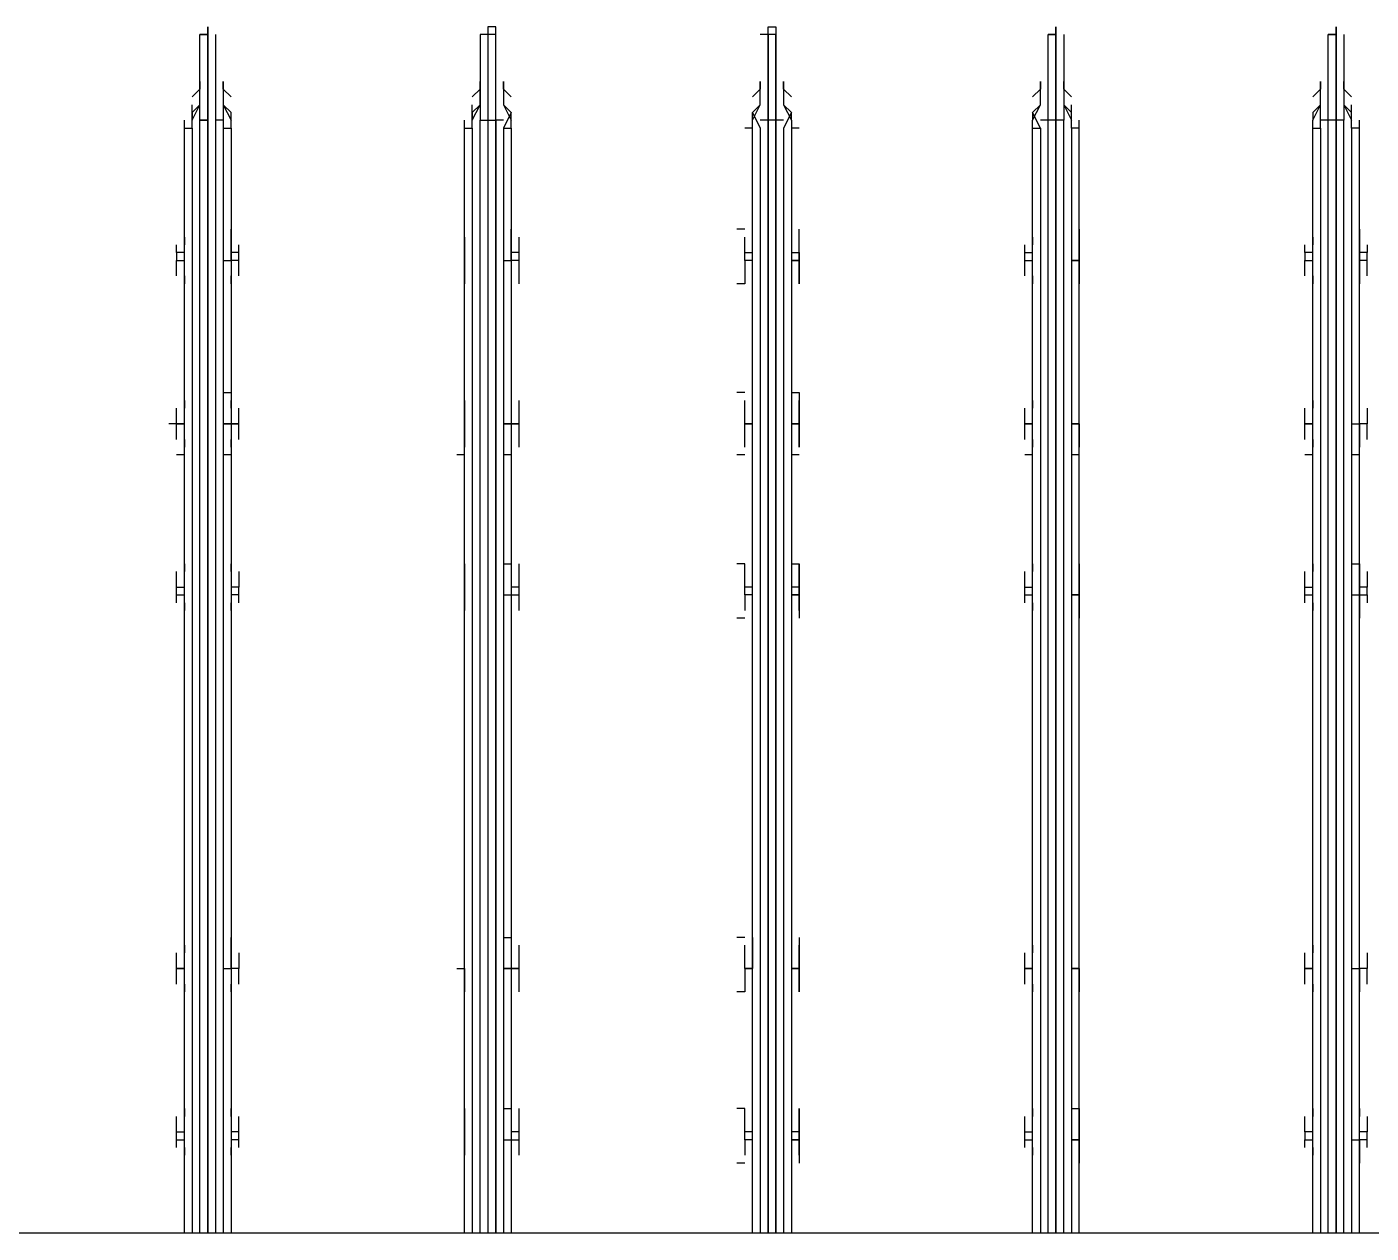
# Model space of a CAD drawing. Header units: metres. Extents: x 529718 to 530598, y 2673304 to 2673482.
# Drawn here: x 530182.4948 to 530182.7337, y 2673372.1492 to 2673372.3636 of the extents above; entities that cross this region are included whole.
import ezdxf

# ---------------------------------------------------------------- set-up
doc = ezdxf.new("R2010")
doc.units = ezdxf.units.M
doc.layers.add('IDT', color=7, linetype='Continuous')

# ---------------------------------------------------------------- blocks, each defined once
blk = doc.blocks.new('IDT')
at = {"layer": 'IDT', "color": 0, "lineweight": 25}
for p, q in [((16.63529, 14.51376), (17.21622, 14.51376)), ((16.75563, 14.51376), (16.75563, 14.31735)), ((16.75701, 14.31735), (16.75701, 14.51376)), ((16.75839, 14.51376), (16.75839, 14.31597)), ((16.75978, 14.51376), (16.75978, 14.31597)), ((16.75978, 14.31597), (16.75978, 14.51376)), ((16.76116, 14.51376), (16.76116, 14.31597)), ((16.76254, 14.31735), (16.76254, 14.51376)), ((16.76393, 14.51376), (16.76393, 14.31735)), ((16.80542, 14.51376), (16.80542, 14.31735)), ((16.8068, 14.31735), (16.8068, 14.51376)), ((16.80819, 14.51376), (16.80819, 14.31597)), ((16.80957, 14.51376), (16.80957, 14.31597)), ((16.80957, 14.31597), (16.80957, 14.51376)), ((16.81095, 14.51376), (16.81095, 14.31597)), ((16.81234, 14.31735), (16.81234, 14.51376)), ((16.81372, 14.51376), (16.81372, 14.31735)), ((16.8566, 14.31735), (16.8566, 14.51376)), ((16.85798, 14.31735), (16.85798, 14.51376)), ((16.85936, 14.31597), (16.85936, 14.51376)), ((16.85936, 14.51376), (16.85936, 14.31597)), ((16.86075, 14.31597), (16.86075, 14.51376)), ((16.86075, 14.51376), (16.86075, 14.31597)), ((16.86213, 14.31735), (16.86213, 14.51376)), ((16.86351, 14.51376), (16.86351, 14.31735)), ((16.90639, 14.31735), (16.90639, 14.51376)), ((16.90777, 14.31735), (16.90777, 14.51376)), ((16.90916, 14.31597), (16.90916, 14.51376)), ((16.90916, 14.51376), (16.90916, 14.31597)), ((16.91054, 14.31597), (16.91054, 14.51376)), ((16.91192, 14.51376), (16.91192, 14.31597)), ((16.91331, 14.31735), (16.91331, 14.51376)), ((16.91469, 14.51376), (16.91469, 14.31735)), ((16.95618, 14.31735), (16.95618, 14.51376)), ((16.95757, 14.31735), (16.95757, 14.51376)), ((16.95895, 14.31597), (16.95895, 14.51376)), ((16.96033, 14.51376), (16.96033, 14.31597)), ((16.96033, 14.31597), (16.96033, 14.51376)), ((16.96172, 14.51376), (16.96172, 14.31597)), ((16.9631, 14.31735), (16.9631, 14.51376)), ((16.96448, 14.51376), (16.96448, 14.31735)), ((16.75563, 14.49716), (16.75563, 14.50131)), ((16.76393, 14.50131), (16.76393, 14.49716)), ((16.80542, 14.49716), (16.80542, 14.50131)), ((16.81372, 14.50131), (16.81372, 14.49716)), ((16.85521, 14.49716), (16.85521, 14.50131)), ((16.86351, 14.50131), (16.86351, 14.49578)), ((16.8649, 14.50131), (16.86628, 14.50131)), ((16.90639, 14.49716), (16.90639, 14.50131)), ((16.91469, 14.50131), (16.91469, 14.49578)), ((16.95618, 14.49716), (16.95618, 14.50131)), ((16.96448, 14.50131), (16.96448, 14.49716)), ((16.75563, 14.49993), (16.75563, 14.49855)), ((16.76393, 14.49855), (16.76393, 14.49993)), ((16.80542, 14.49855), (16.80542, 14.49993)), ((16.81372, 14.49855), (16.81372, 14.49993)), ((16.85521, 14.49993), (16.85521, 14.49855)), ((16.8649, 14.49855), (16.8649, 14.49993)), ((16.90501, 14.49993), (16.90501, 14.49855)), ((16.91469, 14.49855), (16.91469, 14.49993)), ((16.95618, 14.49993), (16.95618, 14.49855)), ((16.96448, 14.49855), (16.96448, 14.49993)), ((16.75424, 14.49855), (16.75424, 14.49716)), ((16.75424, 14.49716), (16.75563, 14.49716)), ((16.75424, 14.49716), (16.75424, 14.49578)), ((16.75701, 14.49716), (16.75563, 14.49716)), ((16.75563, 14.49716), (16.75563, 14.49578)), ((16.76393, 14.49716), (16.76393, 14.49163)), ((16.76531, 14.49716), (16.76393, 14.49716)), ((16.76531, 14.49855), (16.76531, 14.49716)), ((16.76531, 14.49578), (16.76531, 14.49716)), ((16.80542, 14.49716), (16.80542, 14.49855)), ((16.80542, 14.49578), (16.80542, 14.49716)), ((16.80542, 14.49716), (16.8068, 14.49716)), ((16.8068, 14.49716), (16.80542, 14.49716)), ((16.80542, 14.49578), (16.80542, 14.49716)), ((16.81372, 14.49716), (16.81372, 14.49578)), ((16.8151, 14.49716), (16.81372, 14.49716)), ((16.8151, 14.49855), (16.8151, 14.49716)), ((16.8151, 14.49716), (16.8151, 14.49578)), ((16.85521, 14.49855), (16.85521, 14.49716)), ((16.85521, 14.49578), (16.85521, 14.49716)), ((16.85521, 14.49716), (16.8566, 14.49716)), ((16.8566, 14.49716), (16.85521, 14.49716)), ((16.85521, 14.49716), (16.85521, 14.49578)), ((16.86351, 14.49716), (16.8649, 14.49716)), ((16.8649, 14.49716), (16.8649, 14.49855)), ((16.8649, 14.49716), (16.8649, 14.49578)), ((16.90501, 14.49855), (16.90501, 14.49716)), ((16.90639, 14.49716), (16.90501, 14.49716)), ((16.90501, 14.49716), (16.90501, 14.49578)), ((16.90777, 14.49716), (16.90639, 14.49716)), ((16.90639, 14.49578), (16.90639, 14.49716)), ((16.91469, 14.49578), (16.91469, 14.49855)), ((16.9548, 14.49855), (16.9548, 14.49716)), ((16.9548, 14.49716), (16.95618, 14.49716)), ((16.9548, 14.49716), (16.9548, 14.49578)), ((16.95618, 14.49578), (16.95618, 14.49716)), ((16.96448, 14.49716), (16.96448, 14.49163)), ((16.96587, 14.49716), (16.96448, 14.49716)), ((16.96587, 14.49855), (16.96587, 14.49716)), ((16.96587, 14.49716), (16.96587, 14.49578)), ((16.75424, 14.49301), (16.75424, 14.49578)), ((16.75424, 14.49578), (16.75563, 14.49578)), ((16.75563, 14.49578), (16.75563, 14.49163)), ((16.76393, 14.49578), (16.76531, 14.49578)), ((16.76531, 14.49578), (16.76531, 14.49301)), ((16.80542, 14.49301), (16.80542, 14.49578)), ((16.80542, 14.49163), (16.80542, 14.49578)), ((16.81372, 14.49578), (16.81372, 14.49163)), ((16.8151, 14.49578), (16.81372, 14.49578)), ((16.8151, 14.49578), (16.8151, 14.49301)), ((16.85521, 14.49578), (16.85521, 14.49163)), ((16.85521, 14.49301), (16.85521, 14.49578)), ((16.85521, 14.49578), (16.8566, 14.49578)), ((16.86351, 14.49578), (16.86351, 14.49163)), ((16.86351, 14.49578), (16.8649, 14.49578)), ((16.8649, 14.49578), (16.8649, 14.49301)), ((16.90501, 14.49578), (16.90639, 14.49578)), ((16.90501, 14.49578), (16.90501, 14.49301)), ((16.90639, 14.49163), (16.90639, 14.49578)), ((16.91469, 14.49578), (16.91469, 14.49163)), ((16.91469, 14.49301), (16.91469, 14.49578)), ((16.9548, 14.49578), (16.95618, 14.49578)), ((16.9548, 14.49578), (16.9548, 14.49301)), ((16.95618, 14.49163), (16.95618, 14.49578)), ((16.96587, 14.49578), (16.96448, 14.49578)), ((16.96587, 14.49578), (16.96587, 14.49301)), ((16.75563, 14.49163), (16.75563, 14.49301)), ((16.76393, 14.49163), (16.76393, 14.49301)), ((16.80542, 14.49163), (16.80542, 14.49301)), ((16.81372, 14.49163), (16.81372, 14.49301)), ((16.85521, 14.49163), (16.85521, 14.49301)), ((16.8649, 14.49301), (16.8649, 14.49163)), ((16.90501, 14.49301), (16.90501, 14.49163)), ((16.91469, 14.49163), (16.91469, 14.49301)), ((16.95618, 14.49301), (16.95618, 14.49163)), ((16.96448, 14.49163), (16.96448, 14.49301)), ((16.8068, 14.49163), (16.80542, 14.49163)), ((16.8649, 14.49163), (16.86628, 14.49163)), ((16.90777, 14.49163), (16.90639, 14.49163)), ((16.75563, 14.46673), (16.75563, 14.47088)), ((16.75563, 14.47088), (16.75563, 14.4695)), ((16.76393, 14.4695), (16.76393, 14.47088)), ((16.76393, 14.47088), (16.76393, 14.46673)), ((16.80542, 14.46673), (16.80542, 14.47088)), ((16.80542, 14.47088), (16.80542, 14.4695)), ((16.81372, 14.4695), (16.81372, 14.47088)), ((16.81372, 14.47088), (16.81372, 14.46673)), ((16.85521, 14.4695), (16.85521, 14.47088)), ((16.85521, 14.47088), (16.85521, 14.46673)), ((16.86351, 14.47088), (16.86351, 14.46673)), ((16.8649, 14.4695), (16.8649, 14.47088)), ((16.8649, 14.47088), (16.86628, 14.47088)), ((16.90501, 14.47088), (16.90501, 14.4695)), ((16.90639, 14.46673), (16.90639, 14.47088)), ((16.91469, 14.4695), (16.91469, 14.47088)), ((16.91469, 14.47088), (16.91469, 14.46673)), ((16.95618, 14.46673), (16.95618, 14.47088)), ((16.95618, 14.47088), (16.95618, 14.4695)), ((16.96448, 14.4695), (16.96448, 14.47088)), ((16.96448, 14.47088), (16.96448, 14.46673)), ((16.75424, 14.4695), (16.75424, 14.46673)), ((16.76531, 14.4695), (16.76531, 14.46673)), ((16.80542, 14.4695), (16.80542, 14.46673)), ((16.8151, 14.4695), (16.8151, 14.46673)), ((16.85521, 14.46673), (16.85521, 14.4695)), ((16.8649, 14.46673), (16.8649, 14.4695)), ((16.90501, 14.4695), (16.90501, 14.46673)), ((16.91469, 14.46673), (16.91469, 14.4695)), ((16.9548, 14.4695), (16.9548, 14.46673)), ((16.96587, 14.4695), (16.96587, 14.46673)), ((16.75424, 14.46673), (16.75563, 14.46673)), ((16.75424, 14.46397), (16.75424, 14.46673)), ((16.75424, 14.46673), (16.75563, 14.46673)), ((16.75701, 14.46673), (16.75563, 14.46673)), ((16.75563, 14.46673), (16.75563, 14.4612)), ((16.76393, 14.46673), (16.76393, 14.4612)), ((16.76531, 14.46673), (16.76393, 14.46673)), ((16.76393, 14.46673), (16.76531, 14.46673)), ((16.76531, 14.46673), (16.76531, 14.46397)), ((16.8068, 14.46673), (16.80542, 14.46673)), ((16.80542, 14.46673), (16.8068, 14.46673)), ((16.8068, 14.46673), (16.80542, 14.46673)), ((16.80542, 14.46673), (16.80542, 14.4612)), ((16.80542, 14.46673), (16.80542, 14.46397)), ((16.81372, 14.46673), (16.81372, 14.4612)), ((16.8151, 14.46673), (16.81372, 14.46673)), ((16.81372, 14.46673), (16.8151, 14.46673)), ((16.8151, 14.46673), (16.81372, 14.46673)), ((16.8151, 14.46673), (16.8151, 14.46397)), ((16.85521, 14.4612), (16.85521, 14.46673)), ((16.85521, 14.46673), (16.8566, 14.46673)), ((16.8566, 14.46673), (16.85521, 14.46673)), ((16.85521, 14.46673), (16.8566, 14.46673)), ((16.8566, 14.46673), (16.85521, 14.46673)), ((16.85521, 14.46673), (16.85521, 14.46397)), ((16.86351, 14.4612), (16.86351, 14.46673)), ((16.86351, 14.46673), (16.8649, 14.46673)), ((16.86351, 14.46673), (16.8649, 14.46673)), ((16.8649, 14.46673), (16.86351, 14.46673)), ((16.8649, 14.46673), (16.8649, 14.46397)), ((16.90639, 14.46673), (16.90501, 14.46673)), ((16.90501, 14.46673), (16.90639, 14.46673)), ((16.90501, 14.46673), (16.90501, 14.46397)), ((16.90639, 14.4612), (16.90639, 14.46673)), ((16.90639, 14.46673), (16.90777, 14.46673)), ((16.90777, 14.46673), (16.90639, 14.46673)), ((16.91607, 14.46673), (16.91469, 14.46673)), ((16.91469, 14.46673), (16.91469, 14.4612)), ((16.91469, 14.46673), (16.91469, 14.46397)), ((16.9548, 14.46673), (16.95618, 14.46673)), ((16.9548, 14.46397), (16.9548, 14.46673)), ((16.9548, 14.46673), (16.95618, 14.46673)), ((16.95757, 14.46673), (16.95618, 14.46673)), ((16.95618, 14.46673), (16.95618, 14.4612)), ((16.96448, 14.46673), (16.96448, 14.4612)), ((16.96587, 14.46673), (16.96448, 14.46673)), ((16.96448, 14.46673), (16.96587, 14.46673)), ((16.96587, 14.46673), (16.96587, 14.46397)), ((16.75563, 14.46397), (16.75563, 14.46258)), ((16.76393, 14.46258), (16.76393, 14.46397)), ((16.80542, 14.46397), (16.80542, 14.46258)), ((16.81372, 14.46258), (16.81372, 14.46397)), ((16.85521, 14.46397), (16.85521, 14.46258)), ((16.8649, 14.46397), (16.8649, 14.46258)), ((16.90501, 14.46397), (16.90501, 14.46258)), ((16.91469, 14.46397), (16.91469, 14.46258)), ((16.95618, 14.46397), (16.95618, 14.46258)), ((16.96448, 14.46258), (16.96448, 14.46397)), ((16.8649, 14.4612), (16.86628, 14.4612)), ((16.90777, 14.4612), (16.90639, 14.4612)), ((16.75563, 14.40034), (16.75563, 14.40449)), ((16.76393, 14.40449), (16.76393, 14.40034)), ((16.80542, 14.40034), (16.80542, 14.40449)), ((16.81372, 14.40449), (16.81372, 14.40034)), ((16.85521, 14.40034), (16.85521, 14.40449)), ((16.86351, 14.40449), (16.86351, 14.40034)), ((16.8649, 14.40449), (16.86628, 14.40449)), ((16.90639, 14.40034), (16.90639, 14.40449)), ((16.91469, 14.40449), (16.91469, 14.40034)), ((16.95618, 14.40034), (16.95618, 14.40449)), ((16.96448, 14.40449), (16.96448, 14.40034)), ((16.75424, 14.40034), (16.75424, 14.40172)), ((16.75563, 14.40311), (16.75563, 14.40172)), ((16.76393, 14.40172), (16.76393, 14.40311)), ((16.76531, 14.40172), (16.76531, 14.40034)), ((16.80542, 14.40311), (16.80542, 14.40172)), ((16.80542, 14.40172), (16.80542, 14.40034)), ((16.81372, 14.40172), (16.81372, 14.40311)), ((16.8151, 14.40172), (16.8151, 14.40034)), ((16.85521, 14.40311), (16.85521, 14.40172)), ((16.85521, 14.40172), (16.85521, 14.40034)), ((16.8649, 14.40172), (16.8649, 14.40311)), ((16.8649, 14.40034), (16.8649, 14.40172)), ((16.90501, 14.40311), (16.90501, 14.40172)), ((16.90501, 14.40172), (16.90501, 14.40034)), ((16.91469, 14.40172), (16.91469, 14.40311)), ((16.91469, 14.39896), (16.91469, 14.40172)), ((16.9548, 14.40172), (16.9548, 14.40034)), ((16.95618, 14.40311), (16.95618, 14.40172)), ((16.96448, 14.40172), (16.96448, 14.40311)), ((16.96587, 14.40172), (16.96587, 14.40034)), ((16.75563, 14.40034), (16.75424, 14.40034)), ((16.75424, 14.40034), (16.75424, 14.39896)), ((16.75424, 14.39619), (16.75424, 14.39896)), ((16.75424, 14.39896), (16.75563, 14.39896)), ((16.75701, 14.40034), (16.75563, 14.40034)), ((16.75563, 14.39896), (16.75563, 14.40034)), ((16.75563, 14.39481), (16.75563, 14.39896)), ((16.76393, 14.40034), (16.76393, 14.39896)), ((16.76531, 14.40034), (16.76393, 14.40034)), ((16.76393, 14.39896), (16.76393, 14.39481)), ((16.76531, 14.39896), (16.76393, 14.39896)), ((16.76531, 14.40034), (16.76531, 14.39896)), ((16.76531, 14.39896), (16.76531, 14.39619)), ((16.80542, 14.40034), (16.80542, 14.39481)), ((16.80542, 14.39896), (16.80542, 14.40034)), ((16.80542, 14.40034), (16.8068, 14.40034)), ((16.8068, 14.40034), (16.80542, 14.40034)), ((16.80542, 14.39619), (16.80542, 14.39896)), ((16.81372, 14.40034), (16.81372, 14.39896)), ((16.8151, 14.40034), (16.81372, 14.40034)), ((16.81372, 14.39896), (16.81372, 14.39481)), ((16.8151, 14.39896), (16.81372, 14.39896)), ((16.8151, 14.40034), (16.8151, 14.39896)), ((16.8151, 14.39896), (16.8151, 14.39619)), ((16.85521, 14.40034), (16.85521, 14.39896)), ((16.85521, 14.39896), (16.85521, 14.40034)), ((16.85521, 14.40034), (16.8566, 14.40034)), ((16.8566, 14.40034), (16.85521, 14.40034)), ((16.85521, 14.39481), (16.85521, 14.39896)), ((16.85521, 14.39896), (16.8566, 14.39896)), ((16.85521, 14.39896), (16.85521, 14.39619)), ((16.86351, 14.40034), (16.86351, 14.39896)), ((16.86351, 14.40034), (16.8649, 14.40034)), ((16.86351, 14.39896), (16.86351, 14.39481)), ((16.86351, 14.39896), (16.8649, 14.39896)), ((16.8649, 14.40034), (16.8649, 14.39896)), ((16.8649, 14.39896), (16.8649, 14.39619)), ((16.90639, 14.40034), (16.90501, 14.40034)), ((16.90501, 14.40034), (16.90501, 14.39896)), ((16.90501, 14.39896), (16.90639, 14.39896)), ((16.90501, 14.39896), (16.90501, 14.39619)), ((16.90777, 14.40034), (16.90639, 14.40034)), ((16.90639, 14.39896), (16.90639, 14.40034)), ((16.90639, 14.39481), (16.90639, 14.39896)), ((16.91469, 14.40034), (16.91469, 14.39481)), ((16.91469, 14.39619), (16.91469, 14.39896)), ((16.9548, 14.40034), (16.95618, 14.40034)), ((16.9548, 14.40034), (16.9548, 14.39896)), ((16.9548, 14.39619), (16.9548, 14.39896)), ((16.9548, 14.39896), (16.95618, 14.39896)), ((16.95618, 14.39896), (16.95618, 14.40034)), ((16.95618, 14.39481), (16.95618, 14.39896)), ((16.96448, 14.40034), (16.96448, 14.39896)), ((16.96587, 14.40034), (16.96448, 14.40034)), ((16.96448, 14.39896), (16.96448, 14.39481)), ((16.96587, 14.39896), (16.96448, 14.39896)), ((16.96587, 14.40034), (16.96587, 14.39896)), ((16.96587, 14.39896), (16.96587, 14.39619)), ((16.75563, 14.39619), (16.75563, 14.39481)), ((16.76393, 14.39481), (16.76393, 14.39619)), ((16.80542, 14.39481), (16.80542, 14.39619)), ((16.81372, 14.39481), (16.81372, 14.39619)), ((16.85521, 14.39619), (16.85521, 14.39481)), ((16.8649, 14.39619), (16.8649, 14.39481)), ((16.90501, 14.39619), (16.90501, 14.39481)), ((16.91469, 14.39481), (16.91469, 14.39619)), ((16.95618, 14.39619), (16.95618, 14.39481)), ((16.96448, 14.39481), (16.96448, 14.39619)), ((16.75701, 14.39481), (16.75563, 14.39481)), ((16.8566, 14.39481), (16.85521, 14.39481)), ((16.8649, 14.39481), (16.86628, 14.39481)), ((16.90777, 14.39481), (16.90639, 14.39481)), ((16.75563, 14.37544), (16.75701, 14.37544)), ((16.76393, 14.37544), (16.76531, 14.37544)), ((16.80542, 14.37544), (16.8068, 14.37544)), ((16.81372, 14.37544), (16.8151, 14.37544)), ((16.85521, 14.37544), (16.8566, 14.37544)), ((16.8649, 14.37544), (16.86628, 14.37544)), ((16.90639, 14.37544), (16.90777, 14.37544)), ((16.91469, 14.37544), (16.91607, 14.37544)), ((16.95618, 14.37544), (16.95757, 14.37544)), ((16.96448, 14.37544), (16.96587, 14.37544)), ((16.75424, 14.37268), (16.75424, 14.36991)), ((16.75563, 14.36991), (16.75563, 14.37406)), ((16.75563, 14.37406), (16.75563, 14.37268)), ((16.76393, 14.37268), (16.76393, 14.37406)), ((16.76393, 14.37406), (16.76393, 14.36991)), ((16.76531, 14.37268), (16.76531, 14.36991)), ((16.80542, 14.36991), (16.80542, 14.37406)), ((16.80542, 14.37406), (16.80542, 14.37268)), ((16.80542, 14.37268), (16.80542, 14.36991)), ((16.81372, 14.37268), (16.81372, 14.37406)), ((16.81372, 14.37406), (16.81372, 14.36991)), ((16.8151, 14.37268), (16.8151, 14.36991)), ((16.85521, 14.36991), (16.85521, 14.37406)), ((16.85521, 14.37406), (16.85521, 14.37268)), ((16.85521, 14.37268), (16.85521, 14.36991)), ((16.86351, 14.37406), (16.86351, 14.36991)), ((16.8649, 14.37406), (16.8649, 14.37268)), ((16.8649, 14.37268), (16.8649, 14.36991)), ((16.90501, 14.37406), (16.90501, 14.37268)), ((16.90501, 14.37268), (16.90501, 14.36991)), ((16.90639, 14.36991), (16.90639, 14.37406)), ((16.91469, 14.37268), (16.91469, 14.37406)), ((16.91469, 14.37406), (16.91469, 14.36991)), ((16.91469, 14.36991), (16.91469, 14.37268)), ((16.9548, 14.37268), (16.9548, 14.36991)), ((16.95618, 14.36991), (16.95618, 14.37406)), ((16.95618, 14.37406), (16.95618, 14.37268)), ((16.96448, 14.37268), (16.96448, 14.37406)), ((16.96448, 14.37406), (16.96448, 14.36991)), ((16.96587, 14.37268), (16.96587, 14.36991)), ((16.75424, 14.36991), (16.75563, 14.36991)), ((16.75424, 14.36715), (16.75424, 14.36991)), ((16.75424, 14.36991), (16.75563, 14.36991)), ((16.75701, 14.36991), (16.75563, 14.36991)), ((16.75563, 14.36991), (16.75563, 14.36438)), ((16.76393, 14.36991), (16.76393, 14.36438)), ((16.76531, 14.36991), (16.76393, 14.36991)), ((16.76393, 14.36991), (16.76531, 14.36991)), ((16.76531, 14.36991), (16.76531, 14.36715)), ((16.8068, 14.36991), (16.80542, 14.36991)), ((16.80542, 14.36991), (16.8068, 14.36991)), ((16.8068, 14.36991), (16.80542, 14.36991)), ((16.80542, 14.36991), (16.80542, 14.36438)), ((16.80542, 14.36991), (16.80542, 14.36715)), ((16.81372, 14.36991), (16.8151, 14.36991)), ((16.8151, 14.36991), (16.81372, 14.36991)), ((16.81372, 14.36991), (16.81372, 14.36438)), ((16.81372, 14.36991), (16.8151, 14.36991)), ((16.8151, 14.36991), (16.8151, 14.36715)), ((16.85521, 14.36438), (16.85521, 14.36991)), ((16.85521, 14.36991), (16.8566, 14.36991)), ((16.8566, 14.36991), (16.85521, 14.36991)), ((16.85521, 14.36991), (16.8566, 14.36991)), ((16.8566, 14.36991), (16.85521, 14.36991)), ((16.85521, 14.36991), (16.8566, 14.36991)), ((16.85521, 14.36991), (16.85521, 14.36715)), ((16.86351, 14.36991), (16.86351, 14.36438)), ((16.8649, 14.36991), (16.86351, 14.36991)), ((16.86351, 14.36991), (16.8649, 14.36991)), ((16.86351, 14.36991), (16.8649, 14.36991)), ((16.8649, 14.36991), (16.8649, 14.36715)), ((16.90501, 14.36991), (16.90639, 14.36991)), ((16.90639, 14.36991), (16.90501, 14.36991)), ((16.90639, 14.36991), (16.90501, 14.36991)), ((16.90501, 14.36991), (16.90501, 14.36715)), ((16.90639, 14.36438), (16.90639, 14.36991)), ((16.90639, 14.36991), (16.90777, 14.36991)), ((16.90777, 14.36991), (16.90639, 14.36991)), ((16.91469, 14.36715), (16.91469, 14.36991)), ((16.91469, 14.36991), (16.91469, 14.36438)), ((16.9548, 14.36991), (16.95618, 14.36991)), ((16.95618, 14.36991), (16.9548, 14.36991)), ((16.9548, 14.36991), (16.9548, 14.36715)), ((16.95618, 14.36438), (16.95618, 14.36991)), ((16.95757, 14.36991), (16.95618, 14.36991)), ((16.95618, 14.36991), (16.95757, 14.36991)), ((16.96448, 14.36991), (16.96448, 14.36438)), ((16.96587, 14.36991), (16.96448, 14.36991)), ((16.96448, 14.36991), (16.96587, 14.36991)), ((16.96448, 14.36991), (16.96587, 14.36991)), ((16.96587, 14.36991), (16.96587, 14.36715)), ((16.96587, 14.36991), (16.96725, 14.36991)), ((16.75563, 14.36715), (16.75563, 14.36576)), ((16.76393, 14.36576), (16.76393, 14.36715)), ((16.80542, 14.36715), (16.80542, 14.36576)), ((16.81372, 14.36576), (16.81372, 14.36715)), ((16.85521, 14.36715), (16.85521, 14.36576)), ((16.8649, 14.36715), (16.8649, 14.36576)), ((16.90501, 14.36715), (16.90501, 14.36576)), ((16.91469, 14.36576), (16.91469, 14.36715)), ((16.95618, 14.36715), (16.95618, 14.36576)), ((16.96448, 14.36576), (16.96448, 14.36715)), ((16.8566, 14.36438), (16.85521, 14.36438)), ((16.8649, 14.36438), (16.86628, 14.36438)), ((16.95757, 14.36438), (16.95618, 14.36438)), ((16.75424, 14.34363), (16.75424, 14.34087)), ((16.75563, 14.34087), (16.75563, 14.34502)), ((16.75563, 14.34502), (16.75563, 14.34363)), ((16.76393, 14.34363), (16.76393, 14.34502)), ((16.76393, 14.34502), (16.76393, 14.34087)), ((16.76531, 14.34363), (16.76531, 14.34087)), ((16.80542, 14.34087), (16.80542, 14.34502)), ((16.80542, 14.34502), (16.80542, 14.34363)), ((16.80542, 14.34363), (16.80542, 14.34087)), ((16.81372, 14.34363), (16.81372, 14.34502)), ((16.81372, 14.34502), (16.81372, 14.34087)), ((16.8151, 14.34363), (16.8151, 14.34087)), ((16.85521, 14.34363), (16.85521, 14.34502)), ((16.85521, 14.34502), (16.85521, 14.34087)), ((16.85521, 14.34087), (16.85521, 14.34363)), ((16.86351, 14.34502), (16.86351, 14.34087)), ((16.8649, 14.34363), (16.8649, 14.34502)), ((16.8649, 14.34502), (16.86628, 14.34502)), ((16.8649, 14.34087), (16.8649, 14.34363)), ((16.90501, 14.34502), (16.90501, 14.34363)), ((16.90501, 14.34363), (16.90501, 14.34087)), ((16.90639, 14.34087), (16.90639, 14.34502)), ((16.91469, 14.34363), (16.91469, 14.34502)), ((16.91469, 14.34502), (16.91469, 14.33948)), ((16.91469, 14.33948), (16.91469, 14.34363)), ((16.9548, 14.34363), (16.9548, 14.34087)), ((16.95618, 14.34087), (16.95618, 14.34502)), ((16.95618, 14.34502), (16.95618, 14.34363)), ((16.96448, 14.34363), (16.96448, 14.34502)), ((16.96448, 14.34502), (16.96448, 14.34087)), ((16.96587, 14.34363), (16.96587, 14.34087)), ((16.75424, 14.34087), (16.75563, 14.34087)), ((16.75424, 14.34087), (16.75424, 14.33948)), ((16.75424, 14.3381), (16.75424, 14.33948)), ((16.75424, 14.33948), (16.75563, 14.33948)), ((16.75563, 14.33948), (16.75563, 14.34087)), ((16.75563, 14.33533), (16.75563, 14.33948)), ((16.76393, 14.34087), (16.76393, 14.33533)), ((16.76531, 14.34087), (16.76393, 14.34087)), ((16.76393, 14.33948), (16.76531, 14.33948)), ((16.76531, 14.33948), (16.76531, 14.34087)), ((16.76531, 14.33948), (16.76531, 14.3381)), ((16.80542, 14.34087), (16.8068, 14.34087)), ((16.8068, 14.34087), (16.80542, 14.34087)), ((16.80542, 14.33948), (16.80542, 14.34087)), ((16.80542, 14.34087), (16.80542, 14.33948)), ((16.80542, 14.33533), (16.80542, 14.33948)), ((16.80542, 14.33948), (16.80542, 14.3381)), ((16.81372, 14.34087), (16.81372, 14.33948)), ((16.8151, 14.34087), (16.81372, 14.34087)), ((16.81372, 14.33948), (16.81372, 14.33533)), ((16.8151, 14.33948), (16.81372, 14.33948)), ((16.8151, 14.34087), (16.8151, 14.33948)), ((16.8151, 14.33948), (16.8151, 14.3381)), ((16.85521, 14.33948), (16.85521, 14.34087)), ((16.85521, 14.34087), (16.8566, 14.34087)), ((16.8566, 14.34087), (16.85521, 14.34087)), ((16.85521, 14.34087), (16.85521, 14.33948)), ((16.8566, 14.33948), (16.85521, 14.33948)), ((16.85521, 14.33948), (16.85521, 14.33533)), ((16.85521, 14.33948), (16.85521, 14.3381)), ((16.86351, 14.34087), (16.8649, 14.34087)), ((16.86351, 14.34087), (16.86351, 14.33948)), ((16.86351, 14.33948), (16.86351, 14.33533)), ((16.8649, 14.33948), (16.86351, 14.33948)), ((16.8649, 14.34087), (16.8649, 14.33948)), ((16.8649, 14.33948), (16.8649, 14.3381)), ((16.90501, 14.34087), (16.90639, 14.34087)), ((16.90501, 14.34087), (16.90501, 14.33948)), ((16.90501, 14.33948), (16.90639, 14.33948)), ((16.90501, 14.33948), (16.90501, 14.3381)), ((16.90777, 14.34087), (16.90639, 14.34087)), ((16.90639, 14.34087), (16.90639, 14.33533)), ((16.91469, 14.3381), (16.91469, 14.33948)), ((16.91469, 14.33948), (16.91469, 14.33533)), ((16.9548, 14.34087), (16.95618, 14.34087)), ((16.9548, 14.34087), (16.9548, 14.33948)), ((16.9548, 14.33948), (16.95618, 14.33948)), ((16.9548, 14.33948), (16.9548, 14.3381)), ((16.95757, 14.34087), (16.95618, 14.34087)), ((16.95618, 14.34087), (16.95618, 14.33948)), ((16.95618, 14.33948), (16.95618, 14.33533)), ((16.96448, 14.34087), (16.96448, 14.33533)), ((16.96587, 14.34087), (16.96448, 14.34087)), ((16.96448, 14.33948), (16.96587, 14.33948)), ((16.96587, 14.33948), (16.96587, 14.34087)), ((16.96587, 14.33948), (16.96587, 14.3381)), ((16.75563, 14.3381), (16.75563, 14.33672)), ((16.76393, 14.33672), (16.76393, 14.3381)), ((16.80542, 14.3381), (16.80542, 14.33672)), ((16.81372, 14.33672), (16.81372, 14.3381)), ((16.85521, 14.3381), (16.85521, 14.33672)), ((16.8649, 14.3381), (16.8649, 14.33672)), ((16.90501, 14.3381), (16.90501, 14.33672)), ((16.91469, 14.33672), (16.91469, 14.3381)), ((16.95618, 14.3381), (16.95618, 14.33672)), ((16.96448, 14.33672), (16.96448, 14.3381)), ((16.8649, 14.33533), (16.86628, 14.33533)), ((16.75563, 14.31735), (16.75701, 14.31735)), ((16.75563, 14.31735), (16.75563, 14.31597)), ((16.75701, 14.31735), (16.75701, 14.3132)), ((16.76393, 14.31735), (16.76254, 14.31735)), ((16.76254, 14.31735), (16.76254, 14.3132)), ((16.76393, 14.31735), (16.76393, 14.31597)), ((16.80542, 14.31735), (16.8068, 14.31735)), ((16.80542, 14.31735), (16.80542, 14.31597)), ((16.8068, 14.31735), (16.8068, 14.3132)), ((16.81372, 14.31735), (16.81234, 14.31735)), ((16.81234, 14.31735), (16.81372, 14.31459)), ((16.81372, 14.31735), (16.81372, 14.31597)), ((16.85521, 14.31735), (16.8566, 14.31735)), ((16.8566, 14.31597), (16.8566, 14.31735)), ((16.8566, 14.31459), (16.85798, 14.31735)), ((16.86351, 14.31459), (16.86213, 14.31735)), ((16.86351, 14.31735), (16.86351, 14.31597)), ((16.86351, 14.31735), (16.8649, 14.31735)), ((16.90639, 14.31459), (16.90777, 14.31735)), ((16.90777, 14.31735), (16.90639, 14.31735)), ((16.90639, 14.31735), (16.90639, 14.31597)), ((16.91469, 14.31735), (16.91331, 14.31735)), ((16.91331, 14.31735), (16.91331, 14.3132)), ((16.91469, 14.31735), (16.91469, 14.31597)), ((16.95757, 14.31735), (16.95618, 14.31735)), ((16.95618, 14.31735), (16.95618, 14.31597)), ((16.95757, 14.3132), (16.95757, 14.31735)), ((16.96448, 14.31735), (16.9631, 14.31735)), ((16.9631, 14.31735), (16.9631, 14.3132)), ((16.96448, 14.31735), (16.96448, 14.31597)), ((16.75839, 14.3132), (16.75701, 14.31597)), ((16.75701, 14.31597), (16.75701, 14.31459)), ((16.75839, 14.31597), (16.75978, 14.31597)), ((16.75839, 14.30075), (16.75839, 14.31597)), ((16.75978, 14.31597), (16.76116, 14.31597)), ((16.75978, 14.29937), (16.75978, 14.31597)), ((16.75978, 14.31597), (16.75978, 14.29937)), ((16.76116, 14.31597), (16.76116, 14.30075)), ((16.76116, 14.31597), (16.76254, 14.31597)), ((16.76393, 14.31597), (16.76254, 14.3132)), ((16.76393, 14.31459), (16.76393, 14.31597)), ((16.80819, 14.3132), (16.8068, 14.31597)), ((16.8068, 14.31597), (16.8068, 14.31459)), ((16.80819, 14.31597), (16.80957, 14.31597)), ((16.80819, 14.30075), (16.80819, 14.31597)), ((16.80957, 14.31597), (16.81095, 14.31597)), ((16.80957, 14.31597), (16.80957, 14.29937)), ((16.80957, 14.29937), (16.80957, 14.31597)), ((16.81095, 14.31597), (16.81095, 14.30075)), ((16.81095, 14.31597), (16.81234, 14.31597)), ((16.81372, 14.31597), (16.81234, 14.3132)), ((16.81372, 14.31459), (16.81372, 14.31597)), ((16.85798, 14.3132), (16.8566, 14.31597)), ((16.8566, 14.31597), (16.8566, 14.31459)), ((16.85798, 14.31597), (16.85936, 14.31597)), ((16.85936, 14.31597), (16.85936, 14.30075)), ((16.85936, 14.29937), (16.85936, 14.31597)), ((16.85936, 14.31597), (16.86075, 14.31597)), ((16.86075, 14.30075), (16.86075, 14.31597)), ((16.86075, 14.31597), (16.86213, 14.31597)), ((16.86075, 14.31597), (16.86075, 14.29937)), ((16.86351, 14.31597), (16.86213, 14.3132)), ((16.86351, 14.31597), (16.86351, 14.31459)), ((16.90777, 14.3132), (16.90639, 14.31597)), ((16.90639, 14.31597), (16.90639, 14.31459)), ((16.90777, 14.31597), (16.90916, 14.31597)), ((16.90916, 14.31597), (16.90916, 14.30075)), ((16.91054, 14.31597), (16.90916, 14.31597)), ((16.90916, 14.31597), (16.90916, 14.29937)), ((16.91192, 14.31597), (16.91054, 14.31597)), ((16.91054, 14.29937), (16.91054, 14.31597)), ((16.91192, 14.30075), (16.91192, 14.31597)), ((16.91331, 14.31597), (16.91192, 14.3132)), ((16.91331, 14.31459), (16.91331, 14.31597)), ((16.95757, 14.3132), (16.95618, 14.31597)), ((16.95618, 14.31597), (16.95618, 14.31459)), ((16.95757, 14.31597), (16.95895, 14.31597)), ((16.95895, 14.30075), (16.95895, 14.31597)), ((16.96172, 14.31597), (16.96033, 14.31597)), ((16.96033, 14.31597), (16.96172, 14.31597)), ((16.96033, 14.31597), (16.96033, 14.29937)), ((16.96033, 14.29937), (16.96033, 14.31597)), ((16.96172, 14.31597), (16.96172, 14.30075)), ((16.9631, 14.31597), (16.96172, 14.3132)), ((16.9631, 14.31459), (16.9631, 14.31597)), ((16.75701, 14.31459), (16.75839, 14.3132)), ((16.75839, 14.30905), (16.75839, 14.3132)), ((16.76254, 14.3132), (16.76393, 14.31459)), ((16.76254, 14.3132), (16.76254, 14.30905)), ((16.8068, 14.31459), (16.80819, 14.3132)), ((16.80819, 14.30905), (16.80819, 14.3132)), ((16.81372, 14.31459), (16.81234, 14.3132)), ((16.81234, 14.3132), (16.81372, 14.31459)), ((16.81234, 14.3132), (16.81234, 14.30905)), ((16.8566, 14.31459), (16.85798, 14.3132)), ((16.85798, 14.3132), (16.8566, 14.31459)), ((16.85798, 14.30905), (16.85798, 14.3132)), ((16.86351, 14.31459), (16.86213, 14.3132)), ((16.86213, 14.3132), (16.86351, 14.31459)), ((16.86213, 14.3132), (16.86213, 14.30905)), ((16.90639, 14.31459), (16.90777, 14.3132)), ((16.90777, 14.3132), (16.90639, 14.31459)), ((16.90777, 14.30905), (16.90777, 14.3132)), ((16.91192, 14.3132), (16.91331, 14.31459)), ((16.91192, 14.3132), (16.91192, 14.30905)), ((16.95618, 14.31459), (16.95757, 14.3132)), ((16.95757, 14.30905), (16.95757, 14.3132)), ((16.96172, 14.3132), (16.9631, 14.31459)), ((16.96172, 14.3132), (16.96172, 14.30905)), ((16.75701, 14.31182), (16.75839, 14.31044)), ((16.75839, 14.31044), (16.75839, 14.30905)), ((16.76254, 14.31044), (16.76393, 14.31182)), ((16.76254, 14.30905), (16.76254, 14.31044)), ((16.8068, 14.31182), (16.80819, 14.31044)), ((16.80819, 14.31044), (16.80819, 14.30905)), ((16.81234, 14.31044), (16.81372, 14.31182)), ((16.81234, 14.30905), (16.81234, 14.31044)), ((16.8566, 14.31182), (16.85798, 14.31044)), ((16.85798, 14.31044), (16.85798, 14.30905)), ((16.86213, 14.31044), (16.86351, 14.31182)), ((16.86213, 14.30905), (16.86213, 14.31044)), ((16.90639, 14.31182), (16.90777, 14.31044)), ((16.90777, 14.31044), (16.90777, 14.30905)), ((16.91192, 14.31044), (16.91331, 14.31182)), ((16.91192, 14.30905), (16.91192, 14.31044)), ((16.95618, 14.31182), (16.95757, 14.31044)), ((16.95757, 14.31044), (16.95757, 14.30905)), ((16.96172, 14.31044), (16.9631, 14.31182)), ((16.96172, 14.30905), (16.96172, 14.31044)), ((16.76116, 14.30075), (16.75978, 14.30075)), ((16.75978, 14.30075), (16.76116, 14.30075)), ((16.81095, 14.30075), (16.80957, 14.30075)), ((16.80957, 14.30075), (16.81095, 14.30075)), ((16.85936, 14.30075), (16.86075, 14.30075)), ((16.86075, 14.30075), (16.86213, 14.30075)), ((16.90916, 14.30075), (16.91054, 14.30075)), ((16.91054, 14.30075), (16.91192, 14.30075)), ((16.96172, 14.30075), (16.96033, 14.30075)), ((16.96033, 14.30075), (16.96172, 14.30075)), ((16.86075, 14.29937), (16.85936, 14.29937)), ((16.90916, 14.29937), (16.91054, 14.29937))]:
    blk.add_line(p, q, dxfattribs=at)

msp = doc.modelspace()

# ---------------------------------------------------------------- block references
at = {"layer": 'IDT', "color": 8, "rotation": 180}
msp.add_blockref('IDT', (530199.48728, 2673386.66297), dxfattribs=at)

doc.saveas('drawing.dxf')
